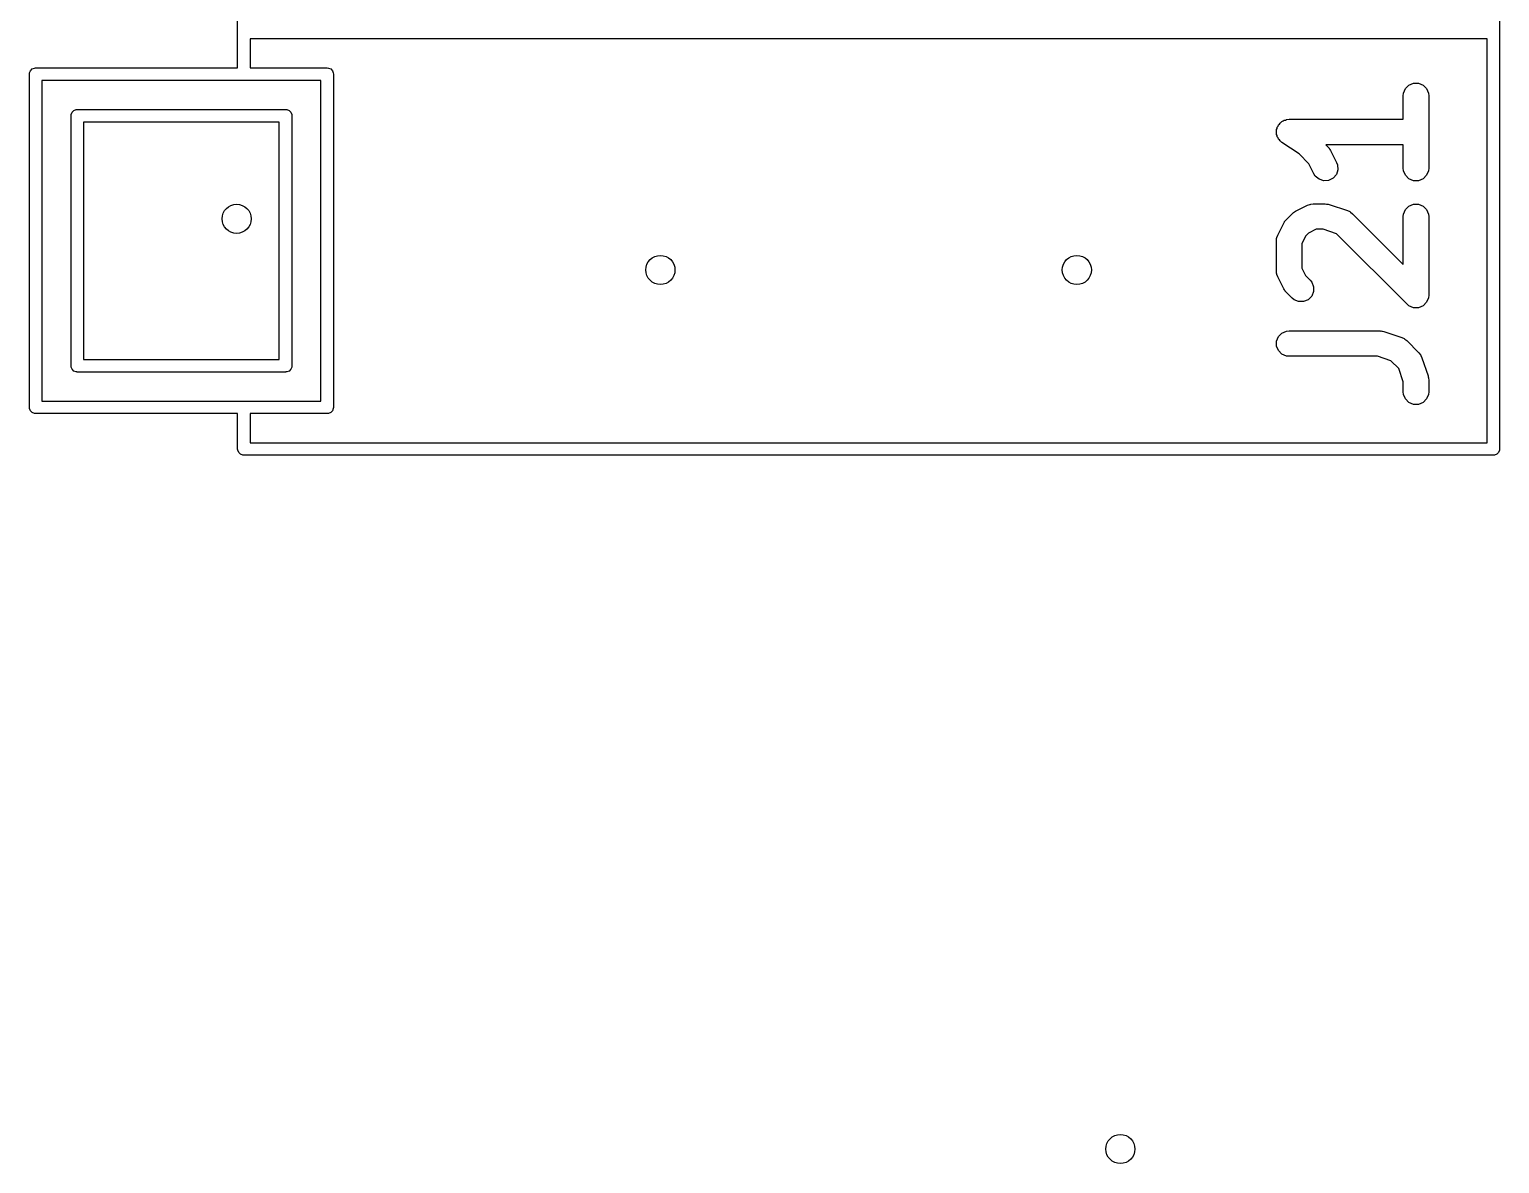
# Model space of a CAD drawing. Extents: x 0.23 to 2.98, y 0.39 to 3.79.
# Drawn here: x 2.284 to 2.979, y 0.393 to 0.929 of the extents above; entities that cross this region are included whole.
import ezdxf

# ---------------------------------------------------------------- set-up
doc = ezdxf.new("R2010")
doc.units = 0
doc.header["$MEASUREMENT"] = 0
doc.layers.add('BLACK', color=7, linetype='CONTINUOUS')

msp = doc.modelspace()

# ---------------------------------------------------------------- linework, layer by layer
at = {"layer": 'BLACK', "linetype": 'CONTINUOUS'}
for p, q in [((2.97924, 1.12449), (2.97924, 0.92764)), ((2.38279, 0.92764), (2.38279, 0.94437)), ((2.38279, 0.91091), (2.38279, 0.92764)), ((2.38869, 0.92469), (2.38869, 0.91091)), ((2.62196, 0.92469), (2.38869, 0.92469)), ((2.97334, 0.92469), (2.62196, 0.92469)), ((2.97334, 0.73374), (2.97334, 0.92469)), ((2.97924, 0.92764), (2.97924, 0.73078)), ((2.28485, 0.90959), (2.28567, 0.91041)), ((2.28567, 0.91041), (2.28673, 0.91085)), ((2.28673, 0.91085), (2.28731, 0.91091)), ((2.28731, 0.91091), (2.38279, 0.91091)), ((2.38869, 0.91091), (2.42511, 0.91091)), ((2.42511, 0.91091), (2.42568, 0.91085)), ((2.42568, 0.91085), (2.42675, 0.91041)), ((2.42675, 0.91041), (2.42756, 0.90959)), ((2.28436, 0.90795), (2.28441, 0.90853)), ((2.28436, 0.75047), (2.28436, 0.90795)), ((2.28441, 0.90853), (2.28485, 0.90959)), ((2.29026, 0.905), (2.29026, 0.75343)), ((2.42216, 0.905), (2.29026, 0.905)), ((2.42216, 0.75343), (2.42216, 0.905)), ((2.42756, 0.90959), (2.428, 0.90853)), ((2.428, 0.90853), (2.42806, 0.90795)), ((2.42806, 0.90795), (2.42806, 0.75047)), ((2.93639, 0.90277), (2.93855, 0.90367)), ((2.93855, 0.90367), (2.94089, 0.90367)), ((2.94089, 0.90367), (2.94306, 0.90277)), ((2.93372, 0.89778), (2.93384, 0.89895)), ((2.93372, 0.88664), (2.93372, 0.89778)), ((2.93384, 0.89895), (2.93473, 0.90112)), ((2.93473, 0.90112), (2.93639, 0.90277)), ((2.94306, 0.90277), (2.94471, 0.90112)), ((2.94471, 0.90112), (2.94561, 0.89895)), ((2.94561, 0.89895), (2.94572, 0.89778)), ((2.94572, 0.89778), (2.94572, 0.8635)), ((2.3041, 0.88888), (2.30454, 0.88995)), ((2.30454, 0.88995), (2.30536, 0.89076)), ((2.30536, 0.89076), (2.30642, 0.8912)), ((2.30642, 0.8912), (2.30682, 0.8912)), ((2.30682, 0.8912), (2.307, 0.89122)), ((2.307, 0.89122), (2.40542, 0.89122)), ((2.40542, 0.89122), (2.4056, 0.8912)), ((2.4056, 0.8912), (2.406, 0.8912)), ((2.406, 0.8912), (2.40706, 0.89076)), ((2.40706, 0.89076), (2.40787, 0.88995)), ((2.40787, 0.88995), (2.40832, 0.88888)), ((2.30405, 0.88831), (2.3041, 0.88888)), ((2.30405, 0.77012), (2.30405, 0.88831)), ((2.30995, 0.88531), (2.30995, 0.77311)), ((2.40247, 0.88531), (2.30995, 0.88531)), ((2.40247, 0.77311), (2.40247, 0.88531)), ((2.40832, 0.88888), (2.40837, 0.88831)), ((2.40837, 0.88831), (2.40837, 0.77012)), ((2.87406, 0.88235), (2.87418, 0.88293)), ((2.87418, 0.88293), (2.87451, 0.88343)), ((2.87451, 0.88343), (2.87473, 0.88397)), ((2.87473, 0.88397), (2.87515, 0.88439)), ((2.87515, 0.88439), (2.87547, 0.88488)), ((2.87547, 0.88488), (2.87597, 0.88521)), ((2.87597, 0.88521), (2.87639, 0.88563)), ((2.87639, 0.88563), (2.87693, 0.88586)), ((2.87693, 0.88586), (2.87742, 0.88618)), ((2.87742, 0.88618), (2.878, 0.8863)), ((2.878, 0.8863), (2.87855, 0.88653)), ((2.87855, 0.88653), (2.87971, 0.88664)), ((2.87971, 0.88664), (2.87972, 0.88664)), ((2.87972, 0.88664), (2.87972, 0.88664)), ((2.87972, 0.88664), (2.87972, 0.88664)), ((2.87972, 0.88664), (2.93372, 0.88664)), ((2.87372, 0.88063), (2.87384, 0.88122)), ((2.87384, 0.88006), (2.87372, 0.88063)), ((2.87384, 0.88181), (2.87406, 0.88235)), ((2.87384, 0.88122), (2.87384, 0.88181)), ((2.87384, 0.87947), (2.87384, 0.88006)), ((2.87406, 0.87892), (2.87384, 0.87947)), ((2.87418, 0.87834), (2.87406, 0.87892)), ((2.87451, 0.87785), (2.87418, 0.87834)), ((2.87473, 0.87731), (2.87451, 0.87785)), ((2.87515, 0.87689), (2.87473, 0.87731)), ((2.87548, 0.87639), (2.87515, 0.87689)), ((2.87638, 0.87566), (2.87548, 0.87639)), ((2.87639, 0.87565), (2.87638, 0.87566)), ((2.88447, 0.87026), (2.87639, 0.87565)), ((2.87639, 0.87565), (2.87639, 0.87565)), ((2.87639, 0.87565), (2.87639, 0.87565)), ((2.88908, 0.86566), (2.88447, 0.87026)), ((2.93372, 0.87464), (2.89706, 0.87464)), ((2.89706, 0.87464), (2.89825, 0.87346)), ((2.89825, 0.87346), (2.89863, 0.873)), ((2.89863, 0.873), (2.89875, 0.87289)), ((2.89875, 0.87289), (2.89886, 0.87271)), ((2.89886, 0.87271), (2.899, 0.87255)), ((2.899, 0.87255), (2.89906, 0.8724)), ((2.89906, 0.8724), (2.89937, 0.8719)), ((2.89937, 0.8719), (2.90223, 0.86618)), ((2.93372, 0.8635), (2.93372, 0.87464)), ((2.8915, 0.86082), (2.88908, 0.86566)), ((2.90282, 0.86275), (2.90208, 0.86053)), ((2.90223, 0.86618), (2.90265, 0.86508)), ((2.90265, 0.86508), (2.90282, 0.86275)), ((2.93384, 0.86233), (2.93372, 0.8635)), ((2.93473, 0.86016), (2.93384, 0.86233)), ((2.94561, 0.86233), (2.94471, 0.86016)), ((2.94572, 0.8635), (2.94561, 0.86233)), ((2.89212, 0.85982), (2.8915, 0.86082)), ((2.89389, 0.85829), (2.89212, 0.85982)), ((2.89611, 0.85755), (2.89389, 0.85829)), ((2.89845, 0.85771), (2.89611, 0.85755)), ((2.90054, 0.85876), (2.89845, 0.85771)), ((2.90208, 0.86053), (2.90054, 0.85876)), ((2.93639, 0.85851), (2.93473, 0.86016)), ((2.93855, 0.85761), (2.93639, 0.85851)), ((2.94089, 0.85761), (2.93855, 0.85761)), ((2.94306, 0.85851), (2.94089, 0.85761)), ((2.94471, 0.86016), (2.94306, 0.85851)), ((2.87834, 0.83917), (2.88119, 0.84203)), ((2.88119, 0.84203), (2.88165, 0.8424)), ((2.88165, 0.8424), (2.88176, 0.84252)), ((2.88176, 0.84252), (2.88194, 0.84264)), ((2.88194, 0.84264), (2.8821, 0.84277)), ((2.8821, 0.84277), (2.88225, 0.84283)), ((2.88225, 0.84283), (2.88275, 0.84315)), ((2.88275, 0.84315), (2.88847, 0.84601)), ((2.88847, 0.84601), (2.88957, 0.84643)), ((2.88957, 0.84643), (2.88978, 0.84644)), ((2.88978, 0.84644), (2.88998, 0.84653)), ((2.88998, 0.84653), (2.89115, 0.84664)), ((2.89115, 0.84664), (2.89686, 0.84664)), ((2.89686, 0.84664), (2.89746, 0.84658)), ((2.89746, 0.84658), (2.89762, 0.84659)), ((2.89762, 0.84659), (2.89782, 0.84655)), ((2.89782, 0.84655), (2.89804, 0.84653)), ((2.89804, 0.84653), (2.89818, 0.84647)), ((2.89818, 0.84647), (2.89876, 0.84633)), ((2.89876, 0.84633), (2.90733, 0.84348)), ((2.90733, 0.84348), (2.90841, 0.843)), ((2.90841, 0.843), (2.90857, 0.84286)), ((2.90857, 0.84286), (2.90877, 0.84277)), ((2.90877, 0.84277), (2.90968, 0.84203)), ((2.90968, 0.84203), (2.93372, 0.81798)), ((2.93372, 0.84064), (2.93384, 0.84181)), ((2.93384, 0.84181), (2.93473, 0.84397)), ((2.93473, 0.84397), (2.93639, 0.84563)), ((2.93639, 0.84563), (2.93855, 0.84653)), ((2.93855, 0.84653), (2.94089, 0.84653)), ((2.94089, 0.84653), (2.94306, 0.84563)), ((2.94306, 0.84563), (2.94471, 0.84397)), ((2.94471, 0.84397), (2.94561, 0.84181)), ((2.94561, 0.84181), (2.94572, 0.84064)), ((2.87436, 0.8319), (2.87721, 0.83761)), ((2.87721, 0.83761), (2.87753, 0.83811)), ((2.87753, 0.83811), (2.87759, 0.83826)), ((2.87759, 0.83826), (2.87773, 0.83843)), ((2.87773, 0.83843), (2.87784, 0.83861)), ((2.87784, 0.83861), (2.87796, 0.83871)), ((2.87796, 0.83871), (2.87834, 0.83917)), ((2.89257, 0.83464), (2.88899, 0.83285)), ((2.89589, 0.83464), (2.89257, 0.83464)), ((2.90219, 0.83254), (2.89589, 0.83464)), ((2.93372, 0.81798), (2.93372, 0.84064)), ((2.94572, 0.84064), (2.94572, 0.8035)), ((2.87372, 0.82921), (2.87384, 0.83038)), ((2.87372, 0.81493), (2.87372, 0.82921)), ((2.87384, 0.83038), (2.87392, 0.83058)), ((2.87392, 0.83058), (2.87393, 0.8308)), ((2.87393, 0.8308), (2.87436, 0.8319)), ((2.88751, 0.83137), (2.88572, 0.8278)), ((2.88572, 0.8278), (2.88572, 0.81634)), ((2.88899, 0.83285), (2.88751, 0.83137)), ((2.93548, 0.79926), (2.90219, 0.83254)), ((2.87384, 0.81376), (2.87372, 0.81493)), ((2.87392, 0.81356), (2.87384, 0.81376)), ((2.87393, 0.81334), (2.87392, 0.81356)), ((2.87436, 0.81224), (2.87393, 0.81334)), ((2.88572, 0.81634), (2.88751, 0.81277)), ((2.87721, 0.80653), (2.87436, 0.81224)), ((2.87753, 0.80603), (2.87721, 0.80653)), ((2.88751, 0.81277), (2.88968, 0.8106)), ((2.88968, 0.8106), (2.89042, 0.80969)), ((2.89042, 0.80969), (2.89132, 0.80753)), ((2.89132, 0.80753), (2.89132, 0.80518)), ((2.87759, 0.80588), (2.87753, 0.80603)), ((2.87773, 0.80571), (2.87759, 0.80588)), ((2.87784, 0.80553), (2.87773, 0.80571)), ((2.87796, 0.80543), (2.87784, 0.80553)), ((2.87834, 0.80497), (2.87796, 0.80543)), ((2.88119, 0.80211), (2.87834, 0.80497)), ((2.8821, 0.80137), (2.88119, 0.80211)), ((2.88427, 0.80047), (2.8821, 0.80137)), ((2.88661, 0.80047), (2.88427, 0.80047)), ((2.88877, 0.80137), (2.88661, 0.80047)), ((2.89042, 0.80302), (2.88877, 0.80137)), ((2.89132, 0.80518), (2.89042, 0.80302)), ((2.93639, 0.79851), (2.93548, 0.79926)), ((2.94471, 0.80016), (2.94306, 0.79851)), ((2.94561, 0.80233), (2.94471, 0.80016)), ((2.94572, 0.8035), (2.94561, 0.80233)), ((2.93855, 0.79761), (2.93639, 0.79851)), ((2.94089, 0.79761), (2.93855, 0.79761)), ((2.94306, 0.79851), (2.94089, 0.79761)), ((2.87473, 0.78397), (2.87639, 0.78563)), ((2.87639, 0.78563), (2.87855, 0.78653)), ((2.87855, 0.78653), (2.87972, 0.78664)), ((2.87972, 0.78664), (2.92258, 0.78664)), ((2.92258, 0.78664), (2.92317, 0.78658)), ((2.92317, 0.78658), (2.92333, 0.78659)), ((2.92333, 0.78659), (2.92354, 0.78655)), ((2.92354, 0.78655), (2.92375, 0.78653)), ((2.92375, 0.78653), (2.9239, 0.78647)), ((2.9239, 0.78647), (2.92448, 0.78633)), ((2.92448, 0.78633), (2.93305, 0.78348)), ((2.87384, 0.78181), (2.87473, 0.78397)), ((2.87384, 0.77947), (2.87384, 0.78181)), ((2.87473, 0.77731), (2.87384, 0.77947)), ((2.93305, 0.78348), (2.93412, 0.783)), ((2.93412, 0.783), (2.93428, 0.78286)), ((2.93428, 0.78286), (2.93448, 0.78277)), ((2.93448, 0.78277), (2.93539, 0.78203)), ((2.93539, 0.78203), (2.94111, 0.77631)), ((2.30995, 0.77311), (2.40247, 0.77311)), ((2.87639, 0.77565), (2.87473, 0.77731)), ((2.87855, 0.77476), (2.87639, 0.77565)), ((2.87972, 0.77464), (2.87855, 0.77476)), ((2.92161, 0.77464), (2.87972, 0.77464)), ((2.92791, 0.77254), (2.92161, 0.77464)), ((2.93162, 0.76883), (2.92791, 0.77254)), ((2.94111, 0.77631), (2.94185, 0.7754)), ((2.94185, 0.7754), (2.94194, 0.7752)), ((2.94194, 0.7752), (2.94208, 0.77504)), ((2.94208, 0.77504), (2.94256, 0.77397)), ((2.94256, 0.77397), (2.94541, 0.7654)), ((2.3041, 0.76954), (2.30405, 0.77012)), ((2.30454, 0.76848), (2.3041, 0.76954)), ((2.30536, 0.76766), (2.30454, 0.76848)), ((2.30642, 0.76722), (2.30536, 0.76766)), ((2.30682, 0.76722), (2.30642, 0.76722)), ((2.307, 0.7672), (2.30682, 0.76722)), ((2.40542, 0.7672), (2.307, 0.7672)), ((2.4056, 0.76722), (2.40542, 0.7672)), ((2.406, 0.76722), (2.4056, 0.76722)), ((2.40706, 0.76766), (2.406, 0.76722)), ((2.40787, 0.76848), (2.40706, 0.76766)), ((2.40832, 0.76954), (2.40787, 0.76848)), ((2.40837, 0.77012), (2.40832, 0.76954)), ((2.93372, 0.76252), (2.93162, 0.76883)), ((2.94541, 0.7654), (2.94555, 0.76482)), ((2.94555, 0.76482), (2.94561, 0.76467)), ((2.94561, 0.76467), (2.94563, 0.76446)), ((2.94563, 0.76446), (2.94567, 0.76425)), ((2.93372, 0.75778), (2.93372, 0.76252)), ((2.93384, 0.75661), (2.93372, 0.75778)), ((2.94572, 0.75778), (2.94561, 0.75661)), ((2.94567, 0.76425), (2.94566, 0.76409)), ((2.94566, 0.76409), (2.94572, 0.7635)), ((2.94572, 0.7635), (2.94572, 0.75778)), ((2.29026, 0.75343), (2.42216, 0.75343)), ((2.93473, 0.75445), (2.93384, 0.75661)), ((2.93639, 0.7528), (2.93473, 0.75445)), ((2.93855, 0.7519), (2.93639, 0.7528)), ((2.94089, 0.7519), (2.93855, 0.7519)), ((2.94306, 0.7528), (2.94089, 0.7519)), ((2.94471, 0.75445), (2.94306, 0.7528)), ((2.94561, 0.75661), (2.94471, 0.75445)), ((2.28438, 0.75026), (2.28436, 0.75047)), ((2.28438, 0.7499), (2.28438, 0.75026)), ((2.28482, 0.74883), (2.28438, 0.7499)), ((2.28563, 0.74802), (2.28482, 0.74883)), ((2.2867, 0.74758), (2.28563, 0.74802)), ((2.28727, 0.74752), (2.2867, 0.74758)), ((2.38279, 0.74752), (2.28727, 0.74752)), ((2.38279, 0.73079), (2.38279, 0.74752)), ((2.42511, 0.74752), (2.38869, 0.74752)), ((2.38869, 0.74752), (2.38869, 0.73374)), ((2.42568, 0.74758), (2.42511, 0.74752)), ((2.42675, 0.74802), (2.42568, 0.74758)), ((2.42756, 0.74883), (2.42675, 0.74802)), ((2.428, 0.7499), (2.42756, 0.74883)), ((2.42806, 0.75047), (2.428, 0.7499)), ((2.38284, 0.73021), (2.38279, 0.73079)), ((2.38328, 0.72915), (2.38284, 0.73021)), ((2.38869, 0.73374), (2.62196, 0.73374)), ((2.62196, 0.73374), (2.97334, 0.73374)), ((2.97919, 0.73021), (2.97874, 0.72914)), ((2.97924, 0.73078), (2.97919, 0.73021)), ((2.3841, 0.72833), (2.38328, 0.72915)), ((2.38516, 0.72789), (2.3841, 0.72833)), ((2.38574, 0.72783), (2.38516, 0.72789)), ((2.62196, 0.72783), (2.38574, 0.72783)), ((2.97629, 0.72783), (2.62196, 0.72783)), ((2.97683, 0.72789), (2.97629, 0.72783)), ((2.97687, 0.72789), (2.97683, 0.72789)), ((2.97793, 0.72833), (2.97687, 0.72789)), ((2.97874, 0.72914), (2.97793, 0.72833))]:
    msp.add_line(p, q, dxfattribs=at)
at = {"layer": 'BLACK'}
for centre in [(2.38231, 0.83961), (2.38231, 0.83961), (2.58259, 0.81543), (2.58259, 0.81543), (2.77944, 0.81543), (2.77944, 0.81543), (2.8, 0.4), (2.8, 0.4)]:
    msp.add_circle(centre, 0.00689, dxfattribs=at)

doc.saveas('drawing.dxf')
